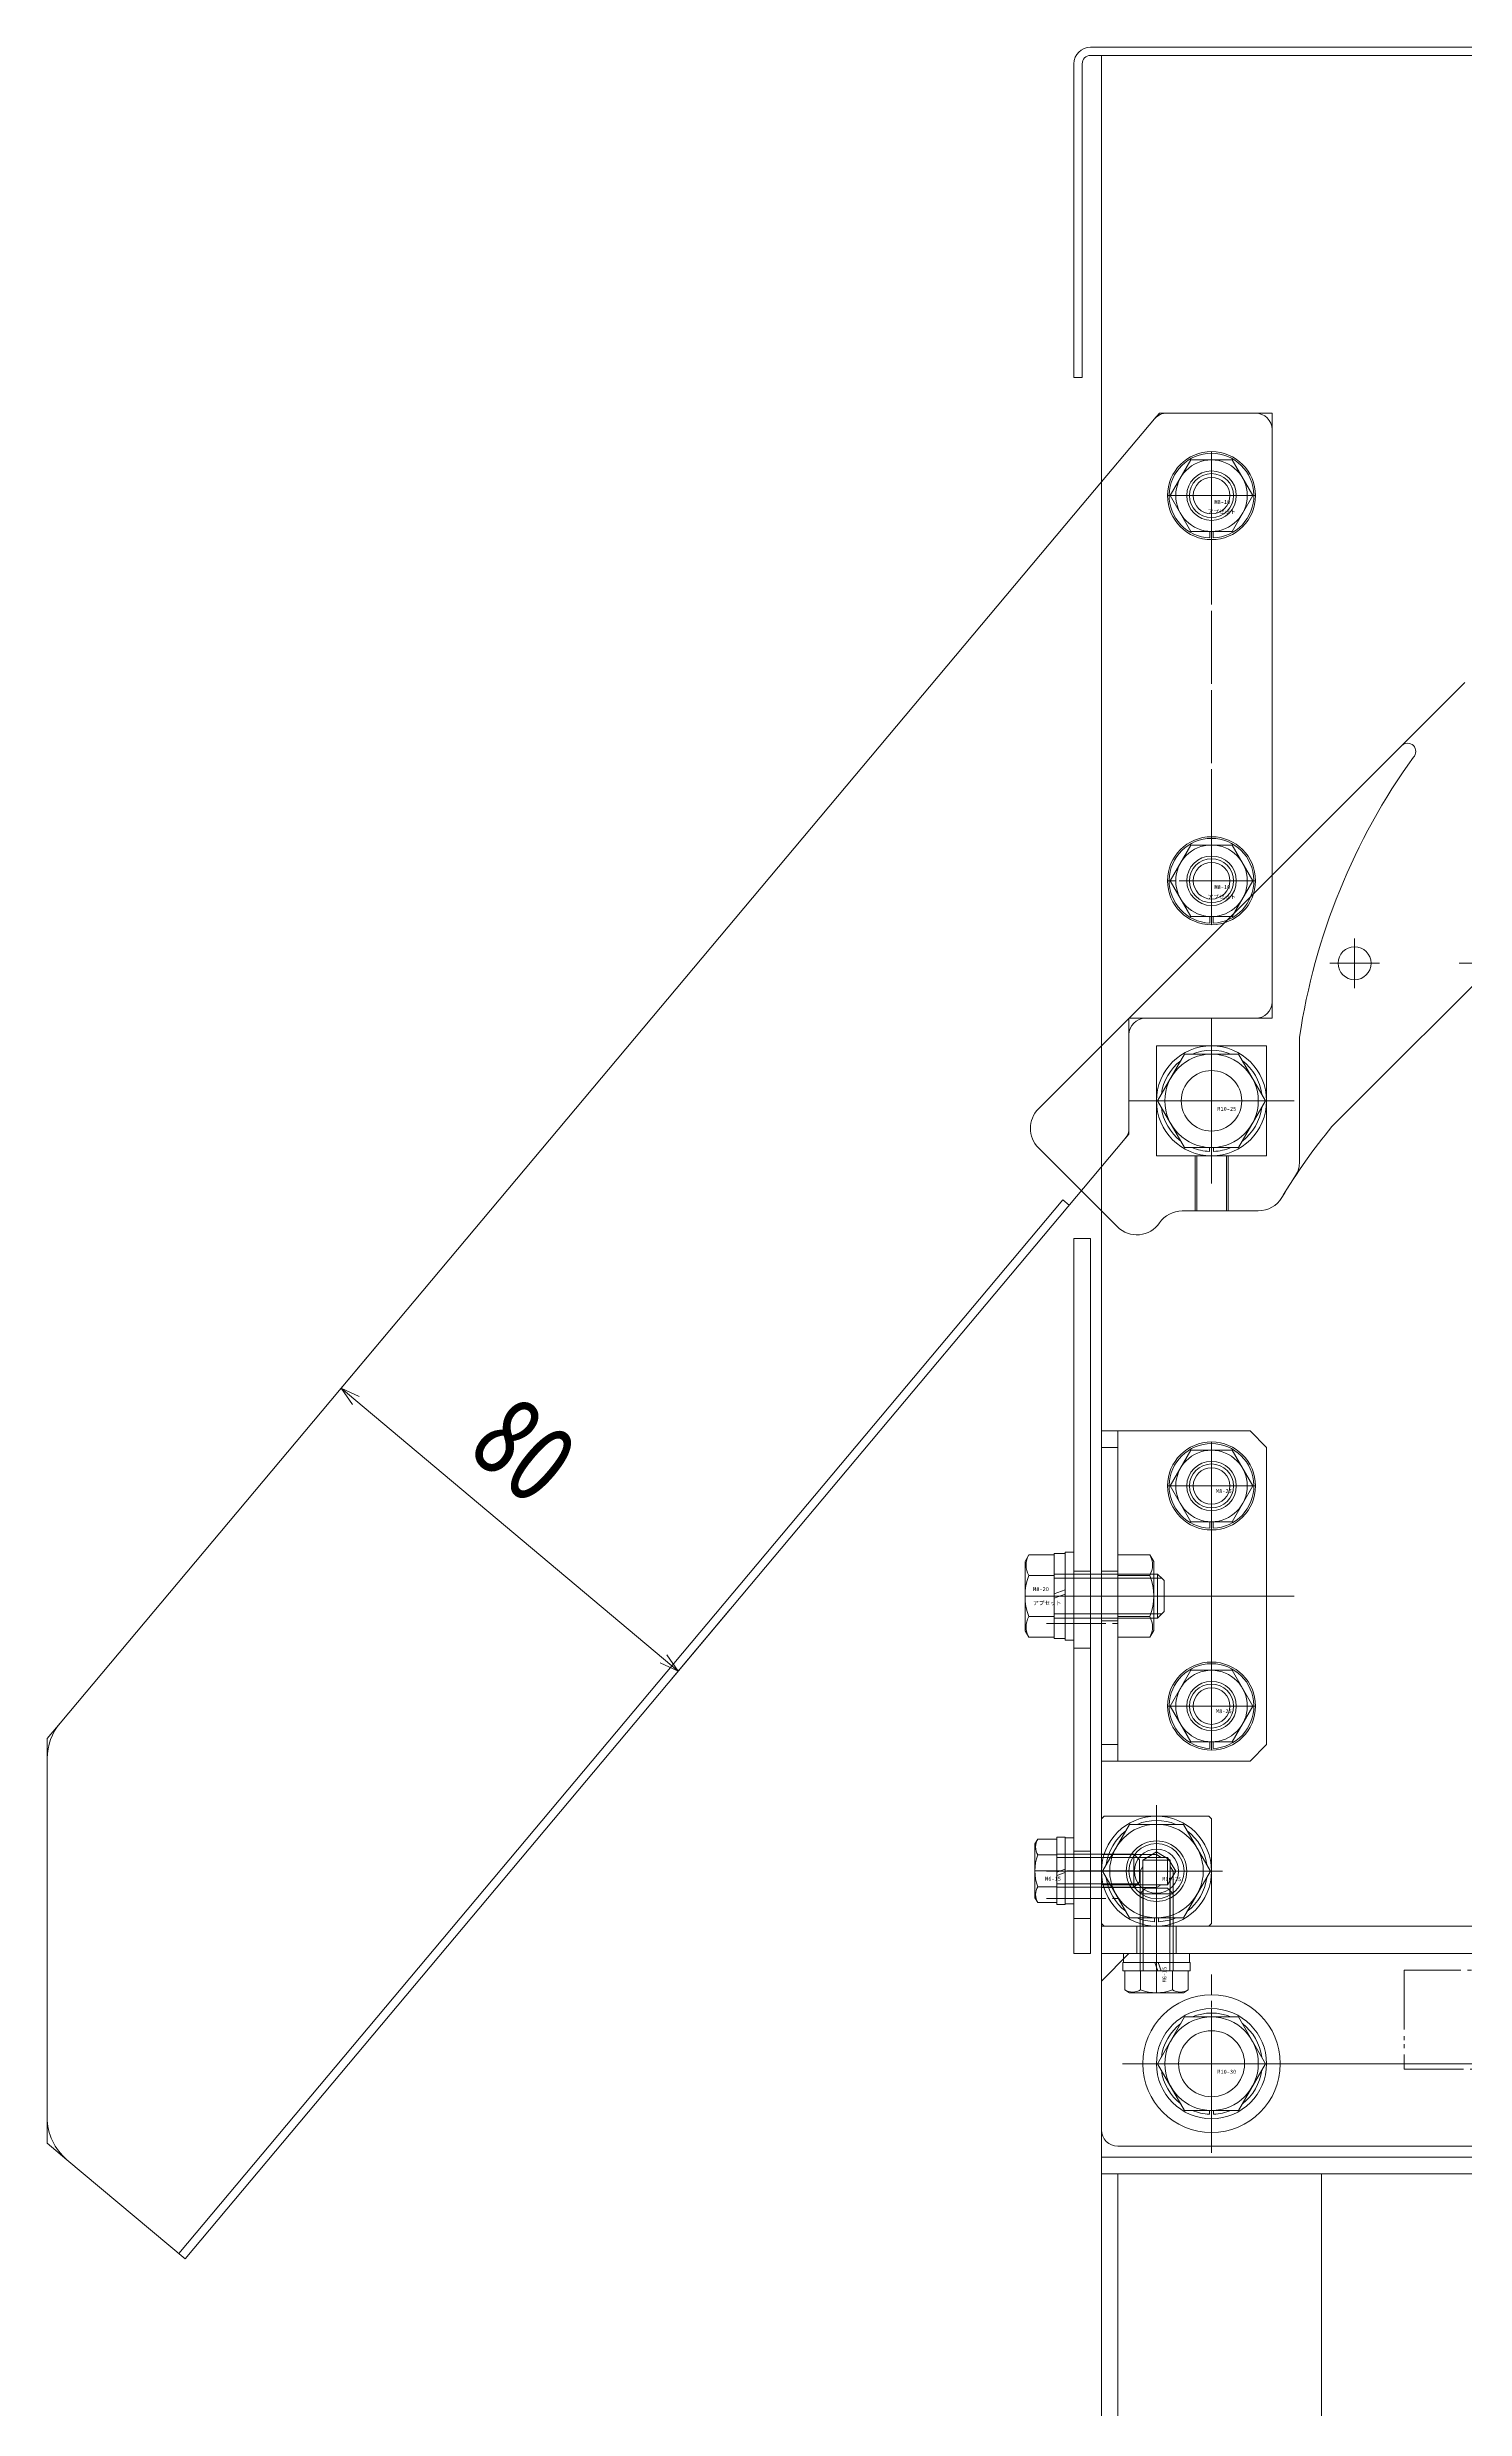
# Model space of a CAD drawing. Units: millimetres at full size. Extents: x -5218 to 5218, y -4308 to 3712.
# Drawn here: x -3932.1 to -3674.5, y 1401.9 to 1831.1 of the extents above; entities that cross this region are included whole.
import ezdxf
from ezdxf.enums import TextEntityAlignment as Align

# ---------------------------------------------------------------- set-up
doc = ezdxf.new("R2010")
doc.units = ezdxf.units.MM
doc.header["$LTSCALE"] = 1.2
doc.linetypes.add('CHAIN2', pattern=[12, 9, -1, 1, -1])
doc.linetypes.add('DOUBLE_CHAIN2', pattern=[12.8, 9, -1, 0.6, -0.6, 0.6, -1])
for name, color, linetype, lineweight in [('0-1_01_外形線', 134, 'Continuous', 9), ('0-2_03_かくれ線', 5, 'Continuous', 9), ('0-3_04_中心線', 4, 'CHAIN2', 9), ('0-5_10_補助線', 1, 'Continuous', 9), ('0-6_05_仮想線', 7, 'DOUBLE_CHAIN2', 9), ('0-7_0', 134, 'Continuous', 9), ('0-8_10_DRAFT', 1, 'Continuous', 9), ('0-C_07_寸法線', 3, 'Continuous', 9)]:
    doc.layers.add(name, color=color, linetype=linetype, lineweight=lineweight)
doc.styles.add('ＭＳ ゴシック', font='')
doc.styles.get('ＭＳ ゴシック').set_extended_font_data('MS Gothic')

# ---------------------------------------------------------------- blocks, each defined once
blk = doc.blocks.new('U364')
at = {"layer": '0-3_04_中心線'}
for p, q in [((0, 1.2), (0, 9.5)), ((-9.5, 0), (-1.2, 0)), ((1.2, 0), (9.5, 0)), ((0, -9.5), (0, -1.2))]:
    blk.add_line(p, q, dxfattribs=at)
at = {"layer": '0-3_04_中心線', "linetype": 'Continuous'}
for p, q in [((-0.6, 0), (0.6, 0)), ((0, -0.6), (0, 0.6))]:
    blk.add_line(p, q, dxfattribs=at)
blk = doc.blocks.new('_Open30')
at = {"layer": '0-C_07_寸法線'}
blk.add_line((0, 0), (-1, 0), dxfattribs=at)
blk.add_lwpolyline([(-1, 0.2679), (0, 0), (-1, -0.2679)], dxfattribs=at)

msp = doc.modelspace()

# ---------------------------------------------------------------- linework, layer by layer
at = {"layer": '0-1_01_外形線'}
for p, q in [((-3740.538, 1829.589), (-3420.538, 1829.589)), ((-3740.538, 1752.06), (-3740.538, 1829.589)), ((-3728.623, 1764.593), (-3712.538, 1764.593)), ((-3744.029, 1747.899), (-3730.921, 1763.521)), ((-3709.538, 1761.593), (-3709.538, 1657.589)), ((-3724.29, 1756.089), (-3728.043, 1749.589)), ((-3716.785, 1756.089), (-3724.29, 1756.089)), ((-3929.806, 1526.499), (-3744.029, 1747.899)), ((-3728.043, 1749.589), (-3724.29, 1743.089)), ((-3724.29, 1743.089), (-3716.785, 1743.089)), ((-3720.838, 1743.089), (-3720.838, 1741.895)), ((-3720.238, 1743.089), (-3720.238, 1741.895)), ((-3724.29, 1686.089), (-3728.043, 1679.589)), ((-3716.785, 1686.089), (-3724.29, 1686.089)), ((-3728.043, 1679.589), (-3724.29, 1673.089)), ((-3724.29, 1673.089), (-3716.785, 1673.089)), ((-3720.838, 1673.089), (-3720.838, 1671.895)), ((-3720.238, 1673.089), (-3720.238, 1671.895)), ((-3732.538, 1654.589), (-3712.538, 1654.589)), ((-3735.538, 1651.589), (-3735.538, 1634.653)), ((-3710.723, 1639.589), (-3715.63, 1648.089)), ((-3730.353, 1639.589), (-3725.445, 1631.089)), ((-3715.63, 1631.089), (-3710.723, 1639.589)), ((-3736.239, 1632.725), (-3907.089, 1429.114)), ((-3725.445, 1631.089), (-3715.63, 1631.089)), ((-3720.913, 1631.089), (-3720.913, 1630.396)), ((-3720.163, 1631.089), (-3720.163, 1630.396)), ((-3740.538, 1627.602), (-3740.538, 1489.589)), ((-3724.29, 1576.089), (-3728.043, 1569.589)), ((-3716.785, 1576.089), (-3724.29, 1576.089)), ((-3728.043, 1569.589), (-3724.29, 1563.089)), ((-3724.29, 1563.089), (-3716.785, 1563.089)), ((-3720.838, 1563.089), (-3720.838, 1561.895)), ((-3720.238, 1563.089), (-3720.238, 1561.895)), ((-3753.742, 1557.094), (-3754.438, 1555.889)), ((-3754.438, 1555.889), (-3754.438, 1543.289)), ((-3749.138, 1557.094), (-3753.742, 1557.094)), ((-3749.138, 1549.989), (-3749.138, 1557.289)), ((-3747.138, 1557.289), (-3749.138, 1557.289)), ((-3749.138, 1542.083), (-3749.138, 1557.094)), ((-3747.138, 1541.589), (-3747.138, 1557.589)), ((-3745.538, 1557.589), (-3747.138, 1557.589)), ((-3747.138, 1550.717), (-3747.138, 1557.289)), ((-3745.538, 1557.589), (-3745.538, 1541.589)), ((-3749.138, 1553.342), (-3753.742, 1553.342)), ((-3749.138, 1549.989), (-3747.138, 1550.717)), ((-3749.138, 1549.189), (-3747.138, 1549.917)), ((-3747.138, 1541.889), (-3747.138, 1549.917)), ((-3749.138, 1545.836), (-3753.742, 1545.836)), ((-3749.138, 1541.889), (-3749.138, 1549.189)), ((-3753.742, 1542.083), (-3754.438, 1543.289)), ((-3749.138, 1542.083), (-3753.742, 1542.083)), ((-3749.138, 1541.889), (-3747.138, 1541.889)), ((-3745.538, 1541.589), (-3747.138, 1541.589)), ((-3724.29, 1536.089), (-3728.043, 1529.589)), ((-3716.785, 1536.089), (-3724.29, 1536.089)), ((-3728.043, 1529.589), (-3724.29, 1523.089)), ((-3932.145, 1520.071), (-3932.145, 1454.801)), ((-3724.29, 1523.089), (-3716.785, 1523.089)), ((-3720.838, 1523.089), (-3720.838, 1521.895)), ((-3720.238, 1523.089), (-3720.238, 1521.895)), ((-3720.723, 1499.589), (-3725.63, 1508.089)), ((-3752.133, 1505.421), (-3752.638, 1504.548)), ((-3752.638, 1504.548), (-3752.638, 1494.748)), ((-3748.638, 1505.421), (-3752.133, 1505.421)), ((-3748.638, 1502.535), (-3752.133, 1502.535)), ((-3748.638, 1505.748), (-3748.638, 1499.402)), ((-3747.138, 1505.748), (-3748.638, 1505.748)), ((-3748.638, 1505.421), (-3748.638, 1493.874)), ((-3747.138, 1505.748), (-3747.138, 1499.948)), ((-3747.138, 1493.648), (-3747.138, 1505.648)), ((-3747.138, 1505.648), (-3745.538, 1505.648)), ((-3745.538, 1493.648), (-3745.538, 1505.648)), ((-3747.138, 1499.948), (-3748.638, 1499.402)), ((-3747.138, 1499.348), (-3748.638, 1498.802)), ((-3748.638, 1498.802), (-3748.638, 1493.548)), ((-3747.138, 1499.348), (-3747.138, 1493.548)), ((-3740.353, 1499.589), (-3735.445, 1491.089)), ((-3725.63, 1491.089), (-3720.723, 1499.589)), ((-3752.133, 1493.874), (-3752.638, 1494.748)), ((-3748.638, 1496.761), (-3752.133, 1496.761)), ((-3748.638, 1493.874), (-3752.133, 1493.874)), ((-3748.638, 1493.548), (-3747.138, 1493.548)), ((-3747.138, 1493.648), (-3745.538, 1493.648)), ((-3740.538, 1481.589), (-3740.538, 1489.589)), ((-3735.445, 1491.089), (-3725.63, 1491.089)), ((-3730.913, 1491.089), (-3730.913, 1490.397)), ((-3730.163, 1491.089), (-3730.163, 1490.397)), ((-3710.723, 1464.589), (-3715.63, 1473.089)), ((-3730.353, 1464.589), (-3725.445, 1456.089)), ((-3715.63, 1456.089), (-3710.723, 1464.589)), ((-3725.445, 1456.089), (-3715.63, 1456.089)), ((-3720.913, 1456.089), (-3720.913, 1455.397)), ((-3720.163, 1456.089), (-3720.163, 1455.397)), ((-3907.089, 1429.114), (-3928.573, 1447.141))]:
    msp.add_line(p, q, dxfattribs=at)
for points in [[(-3742.538, 1831.089), (-3180.538, 1831.089), (-3180.538, 1829.589), (-3742.538, 1829.589)], [(-3745.538, 1828.089), (-3745.538, 1771.089), (-3744.038, 1771.089), (-3744.038, 1828.089)], [(-3716.785, 1743.089), (-3713.032, 1749.589), (-3716.785, 1756.089)], [(-3716.785, 1673.089), (-3713.032, 1679.589), (-3716.785, 1686.089)], [(-3715.63, 1648.089), (-3725.445, 1648.089), (-3730.353, 1639.589)], [(-3420.538, 1589.089), (-3420.538, 1489.589), (-3740.538, 1489.589)], [(-3716.785, 1563.089), (-3713.032, 1569.589), (-3716.785, 1576.089)], [(-3716.785, 1523.089), (-3713.032, 1529.589), (-3716.785, 1536.089)], [(-3725.63, 1508.089), (-3735.445, 1508.089), (-3740.353, 1499.589)], [(-3740.538, 1481.589), (-3740.538, 1489.589), (-3420.538, 1489.589), (-3420.538, 1484.589)], [(-3715.63, 1473.089), (-3725.445, 1473.089), (-3730.353, 1464.589)], [(-3700.538, 284.59), (-3700.538, 1444.589), (-3740.538, 1444.589), (-3740.538, 284.59)]]:
    msp.add_lwpolyline(points, dxfattribs=at)
for points in [[(-3745.538, 1484.589), (-3742.538, 1484.589), (-3742.538, 1614.589), (-3745.538, 1614.589)], [(-3735.538, 1484.589), (-2945.538, 1484.589), (-2940.538, 1479.589), (-2940.538, 1444.589), (-3740.538, 1444.589), (-3740.538, 1479.589)]]:
    msp.add_lwpolyline(points, close=True, dxfattribs=at)
for centre, radius in [((-3720.538, 1749.589), 8), ((-3720.538, 1749.589), 6.5), ((-3720.538, 1679.589), 8), ((-3720.538, 1679.589), 6.5), ((-3720.538, 1639.589), 10), ((-3720.538, 1639.589), 8.5), ((-3720.538, 1569.589), 8), ((-3720.538, 1569.589), 6.5), ((-3720.538, 1569.589), 4), ((-3720.538, 1569.589), 3.324), ((-3720.538, 1529.589), 8), ((-3720.538, 1529.589), 6.5), ((-3720.538, 1529.589), 4), ((-3720.538, 1529.589), 3.324), ((-3730.538, 1499.589), 10), ((-3730.538, 1499.589), 8.5), ((-3720.538, 1464.589), 10), ((-3720.538, 1464.589), 8.5), ((-3720.538, 1464.589), 6)]:
    msp.add_circle(centre, radius, dxfattribs=at)
for centre, radius, start, end in [((-3742.538, 1828.089), 3, 90, 180), ((-3742.538, 1828.089), 1.5, 90, 180), ((-3728.623, 1761.593), 3, 90, 140), ((-3712.538, 1761.593), 3, 0, 90), ((-3720.538, 1749.589), 7.7, 272.23287, 267.76713), ((-3720.538, 1679.589), 7.7, 272.23287, 267.76713), ((-3712.538, 1657.589), 3, 270, 0), ((-3732.538, 1651.589), 3, 90, 180), ((-3720.538, 1639.589), 9.2, 67.50502, 112.49498), ((-3720.538, 1639.589), 9.2, 127.50502, 172.49498), ((-3720.538, 1639.589), 9.2, 7.50502, 52.49498), ((-3720.538, 1639.589), 9.2, 187.50502, 232.49498), ((-3720.538, 1639.589), 9.2, 307.50502, 352.49498), ((-3738.538, 1634.653), 3, 320, 0), ((-3720.538, 1639.589), 9.2, 247.50502, 267.66393), ((-3720.538, 1639.589), 9.2, 272.33607, 292.49498), ((-3720.538, 1569.589), 7.7, 272.23287, 267.76713), ((-3750.492, 1555.218), 3.753, 150.00001, 209.99999), ((-3743.973, 1549.589), 10.465, 158.98558, 201.01442), ((-3750.492, 1543.96), 3.753, 150.00001, 209.99999), ((-3720.538, 1529.589), 7.7, 272.23287, 267.76713), ((-3922.145, 1520.071), 10, 140, 180), ((-3730.538, 1499.589), 9.2, 127.50502, 172.49498), ((-3730.538, 1499.589), 9.2, 67.50502, 112.49498), ((-3730.538, 1499.589), 9.2, 7.50502, 52.49498), ((-3744.123, 1499.648), 8.514, 160.18087, 199.81913), ((-3749.633, 1503.978), 2.887, 150.00001, 209.99999), ((-3730.538, 1499.589), 9.2, 187.50502, 232.49498), ((-3730.538, 1499.589), 9.2, 307.50502, 352.49498), ((-3749.633, 1495.318), 2.887, 150.00001, 209.99999), ((-3730.538, 1499.589), 9.2, 247.50502, 267.66393), ((-3730.538, 1499.589), 9.2, 272.33607, 292.49498), ((-3720.538, 1464.589), 9.2, 67.50502, 112.49498), ((-3720.538, 1464.589), 9.2, 127.50502, 172.49498), ((-3720.538, 1464.589), 9.2, 7.50502, 52.49498), ((-3720.538, 1464.589), 9.2, 187.50502, 232.49498), ((-3720.538, 1464.589), 9.2, 307.50502, 352.49498), ((-3720.538, 1464.589), 9.2, 247.50502, 267.66393), ((-3720.538, 1464.589), 9.2, 272.33607, 292.49498)]:
    msp.add_arc(centre, radius, start, end, dxfattribs=at)
at = {"layer": '0-2_03_かくれ線'}
for p, q in [((-3720.538, 1757.089), (-3720.538, 1742.089)), ((-3740.538, 1752.06), (-3740.538, 1627.602)), ((-3720.538, 1687.089), (-3720.538, 1672.089)), ((-3747.542, 1621.589), (-3908.238, 1430.078)), ((-3747.542, 1621.589), (-3746.393, 1620.624)), ((-3740.538, 1579.589), (-3713.538, 1579.589)), ((-3740.538, 1519.589), (-3740.538, 1579.589)), ((-3737.538, 1519.589), (-3737.538, 1579.589)), ((-3710.538, 1576.589), (-3713.538, 1579.589)), ((-3740.538, 1576.589), (-3737.538, 1576.589)), ((-3720.538, 1577.089), (-3720.538, 1522.089)), ((-3720.538, 1577.089), (-3720.538, 1562.089)), ((-3710.538, 1522.589), (-3710.538, 1576.589)), ((-3728.038, 1569.589), (-3713.038, 1569.589)), ((-3745.538, 1554.089), (-3742.538, 1554.089)), ((-3740.538, 1554.089), (-3737.538, 1554.089)), ((-3737.538, 1542.083), (-3737.538, 1557.094)), ((-3731.038, 1543.339), (-3731.038, 1555.839)), ((-3749.138, 1553.589), (-3730.338, 1553.589)), ((-3749.138, 1552.839), (-3729.588, 1552.839)), ((-3745.538, 1549.589), (-3705.538, 1549.589)), ((-3737.538, 1553.342), (-3731.762, 1553.342)), ((-3730.338, 1553.589), (-3730.338, 1545.589)), ((-3730.338, 1553.589), (-3729.438, 1552.689)), ((-3729.438, 1552.689), (-3729.138, 1552.389)), ((-3729.138, 1552.389), (-3729.138, 1546.789)), ((-3749.138, 1546.339), (-3729.588, 1546.339)), ((-3749.138, 1545.589), (-3730.338, 1545.589)), ((-3737.538, 1545.836), (-3731.762, 1545.836)), ((-3730.338, 1545.589), (-3729.438, 1546.489)), ((-3729.438, 1546.489), (-3729.138, 1546.789)), ((-3740.538, 1545.089), (-3737.538, 1545.089)), ((-3745.538, 1540.089), (-3742.538, 1540.089)), ((-3720.538, 1537.089), (-3720.538, 1522.089)), ((-3728.038, 1529.589), (-3713.038, 1529.589)), ((-3740.538, 1522.589), (-3737.538, 1522.589)), ((-3713.538, 1519.589), (-3740.538, 1519.589)), ((-3710.538, 1522.589), (-3713.538, 1519.589)), ((-3740.538, 1509.089), (-3740.038, 1509.589)), ((-3740.538, 1509.089), (-3740.538, 1490.089)), ((-3721.038, 1509.589), (-3740.038, 1509.589)), ((-3720.538, 1509.089), (-3721.038, 1509.589)), ((-3720.538, 1490.089), (-3720.538, 1509.089)), ((-3748.638, 1502.648), (-3734.638, 1502.648)), ((-3745.538, 1503.189), (-3742.538, 1503.189)), ((-3740.538, 1502.589), (-3730.538, 1502.589)), ((-3734.638, 1502.648), (-3734.638, 1496.648)), ((-3734.638, 1502.648), (-3734.438, 1502.448)), ((-3734.438, 1502.448), (-3733.638, 1501.648)), ((-3733.038, 1501.589), (-3730.538, 1503.091)), ((-3730.538, 1503.091), (-3728.038, 1501.589)), ((-3729.672, 1502.089), (-3730.538, 1502.589)), ((-3748.638, 1502.048), (-3734.438, 1502.048)), ((-3734.038, 1502.048), (-3734.438, 1502.048)), ((-3733.638, 1501.648), (-3733.638, 1497.648)), ((-3733.038, 1500.455), (-3733.538, 1499.589)), ((-3733.538, 1489.589), (-3733.538, 1499.589)), ((-3728.538, 1502.089), (-3727.035, 1499.589)), ((-3727.035, 1499.589), (-3728.538, 1497.089)), ((-3728.038, 1501.589), (-3728.038, 1489.589)), ((-3728.038, 1500.455), (-3727.538, 1499.589)), ((-3748.638, 1497.248), (-3734.438, 1497.248)), ((-3748.638, 1496.648), (-3734.638, 1496.648)), ((-3728.538, 1497.089), (-3740.538, 1497.089)), ((-3734.638, 1496.648), (-3734.438, 1496.848)), ((-3734.438, 1496.848), (-3733.638, 1497.648)), ((-3734.038, 1497.248), (-3734.438, 1497.248)), ((-3733.538, 1495.489), (-3733.338, 1495.689)), ((-3733.538, 1495.489), (-3727.538, 1495.489)), ((-3733.538, 1481.489), (-3733.538, 1495.489)), ((-3733.338, 1495.689), (-3732.538, 1496.489)), ((-3732.938, 1496.089), (-3732.938, 1495.689)), ((-3732.938, 1481.489), (-3732.938, 1495.689)), ((-3732.538, 1496.489), (-3728.538, 1496.489)), ((-3729.672, 1497.089), (-3730.538, 1496.589)), ((-3730.538, 1494.589), (-3730.538, 1479.589)), ((-3727.738, 1495.689), (-3728.538, 1496.489)), ((-3728.138, 1496.089), (-3728.138, 1495.689)), ((-3728.138, 1481.489), (-3728.138, 1495.689)), ((-3727.538, 1495.489), (-3727.738, 1495.689)), ((-3727.538, 1481.489), (-3727.538, 1495.489)), ((-3745.538, 1490.989), (-3742.538, 1490.989)), ((-3740.538, 1490.089), (-3740.038, 1489.589)), ((-3721.038, 1489.589), (-3740.038, 1489.589)), ((-3734.138, 1489.589), (-3734.138, 1484.589)), ((-3726.938, 1489.589), (-3726.938, 1484.589)), ((-3720.538, 1490.089), (-3721.038, 1489.589)), ((-3740.538, 1484.589), (-3420.538, 1484.589)), ((-3736.638, 1482.989), (-3730.838, 1482.989)), ((-3736.638, 1482.989), (-3736.638, 1481.489)), ((-3736.638, 1481.489), (-3730.292, 1481.489)), ((-3736.538, 1482.989), (-3736.538, 1484.589)), ((-3724.538, 1484.589), (-3736.538, 1484.589)), ((-3724.538, 1482.989), (-3736.538, 1482.989)), ((-3736.311, 1481.489), (-3736.311, 1477.993)), ((-3736.311, 1481.489), (-3724.764, 1481.489)), ((-3733.424, 1481.489), (-3733.424, 1477.993)), ((-3730.838, 1482.989), (-3730.292, 1481.489)), ((-3730.238, 1482.989), (-3724.438, 1482.989)), ((-3730.238, 1482.989), (-3729.692, 1481.489)), ((-3729.692, 1481.489), (-3724.438, 1481.489)), ((-3727.651, 1481.489), (-3727.651, 1477.993)), ((-3724.764, 1481.489), (-3724.764, 1477.993)), ((-3724.538, 1482.989), (-3724.538, 1484.589)), ((-3724.438, 1481.489), (-3724.438, 1482.989)), ((-3736.311, 1477.993), (-3735.438, 1477.489)), ((-3735.438, 1477.489), (-3725.638, 1477.489)), ((-3724.764, 1477.993), (-3725.638, 1477.489)), ((-3720.538, 1454.589), (-3720.538, 1474.589)), ((-3430.538, 1464.589), (-3730.538, 1464.589)), ((-2940.538, 1447.589), (-3740.538, 1447.589)), ((-3423.538, 1449.589), (-3737.538, 1449.589)), ((-3737.538, 1444.589), (-3737.538, 94.59))]:
    msp.add_line(p, q, dxfattribs=at)
for points in [[(-3737.538, 1557.094), (-3731.762, 1557.094), (-3731.038, 1555.839)], [(-3737.538, 1542.083), (-3731.762, 1542.083), (-3731.038, 1543.339)], [(-3740.538, 1496.589), (-3730.538, 1496.589), (-3730.538, 1502.589)], [(-3740.538, 1502.089), (-3728.538, 1502.089), (-3728.538, 1497.089)], [(-3727.538, 1489.589), (-3727.538, 1499.589), (-3733.538, 1499.589)], [(-3733.038, 1489.589), (-3733.038, 1501.589), (-3728.038, 1501.589)], [(-3740.538, 1452.589), (-3740.538, 1489.589), (-3420.538, 1489.589), (-3420.538, 1452.589)]]:
    msp.add_lwpolyline(points, dxfattribs=at)
for centre, radius in [((-3720.538, 1749.589), 4.5), ((-3720.538, 1749.589), 4), ((-3720.538, 1749.589), 3.325), ((-3720.538, 1679.589), 4.5), ((-3720.538, 1679.589), 4), ((-3720.538, 1679.589), 3.325), ((-3720.538, 1639.589), 5.5), ((-3720.538, 1569.589), 4.5), ((-3720.538, 1569.589), 4.5), ((-3720.538, 1529.589), 4.5), ((-3720.538, 1529.589), 4.5), ((-3730.538, 1499.589), 5.5), ((-3730.538, 1499.589), 5), ((-3730.538, 1499.589), 4), ((-3720.538, 1464.589), 12.5), ((-3720.538, 1464.589), 6), ((-3720.538, 1464.589), 6)]:
    msp.add_circle(centre, radius, dxfattribs=at)
for centre, radius, start, end in [((-3735.012, 1555.218), 3.753, 330.00001, 29.99999), ((-3741.114, 1549.589), 10.076, 338.13461, 21.86539), ((-3735.012, 1543.96), 3.753, 330.00001, 29.99999), ((-3734.868, 1480.493), 2.887, 240.00001, 299.99999), ((-3730.538, 1486.003), 8.514, 250.18087, 289.81913), ((-3726.207, 1480.493), 2.887, 240.00001, 299.99999), ((-3737.538, 1452.589), 3, 180, 270)]:
    msp.add_arc(centre, radius, start, end, dxfattribs=at)
at = {"layer": '0-3_04_中心線'}
for p, q in [((-3720.538, 1757.589), (-3720.538, 1741.589)), ((-3720.538, 1672.248), (-3720.538, 1756.93)), ((-3720.538, 1743.989), (-3720.538, 1755.189)), ((-3720.538, 1674.589), (-3720.538, 1754.589)), ((-3712.538, 1749.589), (-3728.538, 1749.589)), ((-3728.038, 1749.589), (-3713.038, 1749.589)), ((-3713.197, 1749.589), (-3727.879, 1749.589)), ((-3720.538, 1687.589), (-3720.538, 1671.589)), ((-3720.538, 1673.989), (-3720.538, 1685.189)), ((-3712.538, 1679.589), (-3728.538, 1679.589)), ((-3713.197, 1679.589), (-3727.879, 1679.589)), ((-3725.538, 1679.589), (-3715.538, 1679.589)), ((-3675.538, 1664.589), (-3475.538, 1664.589)), ((-3720.538, 1649.589), (-3720.538, 1629.589)), ((-3720.538, 1647.464), (-3720.538, 1631.714)), ((-3710.538, 1639.589), (-3730.538, 1639.589)), ((-3728.413, 1639.589), (-3712.663, 1639.589)), ((-3720.538, 1577.589), (-3720.538, 1561.589)), ((-3720.538, 1523.989), (-3720.538, 1575.189)), ((-3720.538, 1563.989), (-3720.538, 1575.189)), ((-3712.538, 1569.589), (-3728.538, 1569.589)), ((-3726.138, 1569.589), (-3714.938, 1569.589)), ((-3754.438, 1549.589), (-3729.138, 1549.589)), ((-3750.538, 1549.589), (-3737.538, 1549.589)), ((-3750.538, 1544.589), (-3737.538, 1544.589)), ((-3720.538, 1537.589), (-3720.538, 1521.589)), ((-3720.538, 1523.989), (-3720.538, 1535.189)), ((-3712.538, 1529.589), (-3728.538, 1529.589)), ((-3726.138, 1529.589), (-3714.938, 1529.589)), ((-3730.538, 1487.589), (-3730.538, 1511.589)), ((-3730.538, 1509.589), (-3730.538, 1489.589)), ((-3730.538, 1507.464), (-3730.538, 1491.714)), ((-3730.538, 1487.089), (-3730.538, 1504.589)), ((-3730.538, 1487.089), (-3730.538, 1504.589)), ((-3733.638, 1499.648), (-3752.638, 1499.648)), ((-3750.538, 1499.589), (-3737.538, 1499.589)), ((-3718.538, 1499.589), (-3742.538, 1499.589)), ((-3720.538, 1499.589), (-3740.538, 1499.589)), ((-3738.413, 1499.589), (-3722.663, 1499.589)), ((-3750.538, 1494.589), (-3737.538, 1494.589)), ((-3730.538, 1496.489), (-3730.538, 1477.489)), ((-3720.538, 1448.389), (-3720.538, 1480.789)), ((-3720.538, 1474.589), (-3720.538, 1454.589)), ((-3736.738, 1464.589), (-3704.338, 1464.589)), ((-3710.538, 1464.589), (-3730.538, 1464.589)), ((-3440.538, 1464.589), (-3720.538, 1464.589))]:
    msp.add_line(p, q, dxfattribs=at)
at = {"layer": '0-5_10_補助線'}
for p, q in [((-3730.022, 1764.593), (-3730.921, 1763.521)), ((-3728.623, 1764.593), (-3730.022, 1764.593)), ((-3709.538, 1764.593), (-3712.538, 1764.593)), ((-3709.538, 1764.593), (-3709.538, 1761.593)), ((-3736.239, 1632.725), (-3735.538, 1633.561)), ((-3735.538, 1634.653), (-3735.538, 1633.561)), ((-3929.806, 1526.499), (-3932.145, 1523.711)), ((-3932.145, 1523.711), (-3932.145, 1520.071)), ((-3932.145, 1454.801), (-3932.145, 1450.138)), ((-3928.573, 1447.141), (-3932.145, 1450.138))]:
    msp.add_line(p, q, dxfattribs=at)
for points in [[(-3709.538, 1657.589), (-3709.538, 1654.589), (-3712.538, 1654.589)], [(-3732.538, 1654.589), (-3735.538, 1654.589), (-3735.538, 1651.589)]]:
    msp.add_lwpolyline(points, dxfattribs=at)
at = {"layer": '0-6_05_仮想線'}
for p, q in [((-3475.538, 1481.589), (-3685.538, 1481.589)), ((-3685.538, 1481.589), (-3685.538, 1463.589)), ((-3685.538, 1463.589), (-3475.538, 1463.589))]:
    msp.add_line(p, q, dxfattribs=at)
at = {"layer": '0-7_0'}
msp.add_arc((-3922.145, 1454.801), 10, 180, 230, dxfattribs=at)
at = {"layer": '0-8_10_DRAFT'}
for p, q in [((-3752.002, 1638.124), (-3674.513, 1715.613)), ((-3685.974, 1704.152), (-3752.002, 1638.124)), ((-3630.262, 1703.296), (-3698.649, 1634.909)), ((-3694.538, 1660.089), (-3694.538, 1669.089)), ((-3690.038, 1664.589), (-3699.038, 1664.589)), ((-3720.538, 1654.589), (-3720.538, 1624.589)), ((-3720.538, 1654.589), (-3720.538, 1624.589)), ((-3704.538, 1628.589), (-3704.538, 1651.19)), ((-3735.538, 1639.589), (-3705.538, 1639.589)), ((-3752.002, 1631.053), (-3737.649, 1616.701)), ((-3737.649, 1616.701), (-3752.002, 1631.053)), ((-3723.538, 1619.589), (-3723.538, 1629.589)), ((-3723.238, 1619.589), (-3723.238, 1629.589)), ((-3717.838, 1619.589), (-3717.838, 1629.589)), ((-3717.538, 1619.589), (-3717.538, 1629.589)), ((-3725.861, 1619.589), (-3712.043, 1619.589)), ((-3712.043, 1619.589), (-3725.861, 1619.589))]:
    msp.add_line(p, q, dxfattribs=at)
at = {"layer": '0-8_10_DRAFT', "color": 4}
msp.add_line((-3735.538, 1639.589), (-3705.538, 1639.589), dxfattribs=at)
at = {"layer": '0-8_10_DRAFT'}
msp.add_lwpolyline([(-3730.538, 1629.589), (-3710.538, 1629.589), (-3710.538, 1649.589), (-3730.538, 1649.589)], close=True, dxfattribs=at)
for points in [[(-3710.538, 1647.589), (-3710.538, 1649.589), (-3730.538, 1649.589), (-3730.538, 1647.589)], [(-3730.538, 1647.589), (-3730.538, 1629.589), (-3710.538, 1629.589), (-3710.538, 1647.589)]]:
    msp.add_lwpolyline(points, dxfattribs=at)
msp.add_circle((-3694.538, 1664.589), 3, dxfattribs=at)
for centre, radius, start, end in [((-3684.916, 1703.089), 1.5, 315.13898, 134.86055), ((-3589.72, 1634.104), 116.082, 144.18595, 171.53609), ((-3748.467, 1634.589), 5, 135, 225), ((-3748.467, 1634.589), 5, 135, 225), ((-3621.779, 1570.948), 100, 140.23782, 149.27869), ((-3709.538, 1628.589), 5, 329.09127, 0), ((-3621.779, 1570.948), 100, 146.58343, 149.27869), ((-3725.861, 1614.589), 5, 90, 145.61654), ((-3725.861, 1614.589), 5, 90, 145.61654), ((-3712.043, 1624.589), 5, 270, 329.27869), ((-3712.043, 1624.589), 5, 270, 329.27869), ((-3734.114, 1620.236), 5, 225, 325.61654), ((-3734.114, 1620.236), 5, 225, 325.61654)]:
    msp.add_arc(centre, radius, start, end, dxfattribs=at)
at = {"layer": '0-C_07_寸法線'}
for p, q in [((-3869.285, 1598.624), (-3880.021, 1585.83)), ((-3876.055, 1585.112), (-3820.133, 1538.189)), ((-3808.002, 1547.201), (-3818.738, 1534.407))]:
    msp.add_line(p, q, dxfattribs=at)

# ---------------------------------------------------------------- block references
at = {"layer": '0-3_04_中心線'}
msp.add_blockref('U364', (-3720.538, 1464.589), dxfattribs=at)
at = {"layer": '0-C_07_寸法線', "xscale": 3.5, "yscale": 3.5}
for p, rotation in [((-3878.736, 1587.362), 140), ((-3817.452, 1535.939), 320)]:
    msp.add_blockref('_Open30', p, dxfattribs=dict(at, rotation=rotation))

# ---------------------------------------------------------------- texts
at = {"layer": '0-2_03_かくれ線', "style": 'ＭＳ ゴシック'}
for s, p in [('アプセット', (-3721.26, 1746.073)), ('M8-10', (-3720.005, 1747.865)), ('M8-10', (-3720.005, 1677.865)), ('アプセット', (-3721.26, 1676.074)), ('M10-25', (-3719.489, 1637.547)), ('M8-25', (-3719.727, 1568.08)), ('M8-20', (-3752.961, 1550.269)), ('アプセット', (-3752.961, 1547.731)), ('M8-25', (-3719.727, 1528.08)), ('M6-15', (-3750.776, 1497.621)), ('M10-25', (-3729.489, 1497.547)), ('M10-30', (-3719.489, 1462.547))]:
    msp.add_text(s, height=0.7331, dxfattribs=at).set_placement(p, align=Align.BOTTOM_LEFT)
msp.add_text('M6-15', height=0.7331, rotation=90, dxfattribs=at).set_placement((-3728.511, 1479.351), align=Align.BOTTOM_LEFT)
at = {"layer": '0-C_07_寸法線', "color": 134, "style": 'ＭＳ ゴシック', "width": 0.8}
msp.add_text('80', height=14.66, rotation=320, dxfattribs=at).set_placement((-3858.996, 1572.364), align=Align.BOTTOM_LEFT)

doc.saveas('drawing.dxf')
